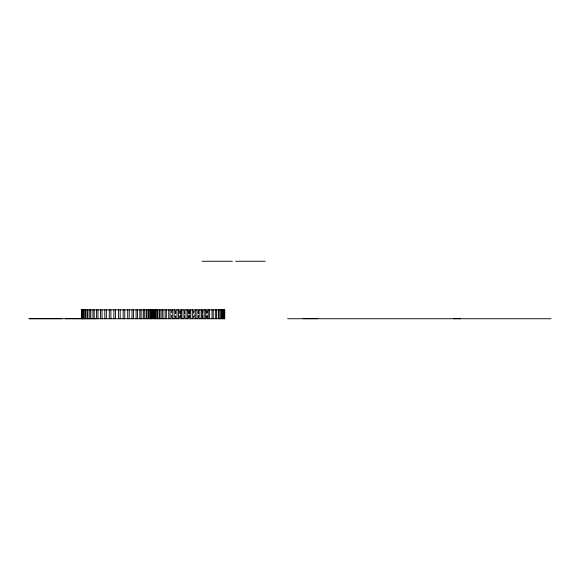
<?xml version="1.0" encoding="UTF-8"?>
<svg xmlns="http://www.w3.org/2000/svg" width="580" height="580" viewBox="0 0 580 580"><rect width="100%" height="100%" fill="white"/><g stroke="black" fill="none" stroke-linecap="round" stroke-linejoin="round"><path stroke-width="0.43" stroke-dasharray="2.9 2.17" d="M207.263 309.836L207.198 318.659M207.104 310.713L207.104 318.659M206.966 310.713L207.009 318.659M206.792 309.836L206.806 318.659M206.639 310.713L206.661 317.775M202.978 309.836L202.978 317.775M202.869 309.836L202.84 318.659M202.775 309.836L202.811 317.775M202.688 309.836L202.71 317.775M202.536 310.713L202.536 318.659M202.376 310.713L202.376 318.659L202.319 310.713M198.585 309.836L198.585 317.775M198.469 310.713L198.469 317.775M198.295 310.713L198.295 317.775M198.222 310.713L198.222 318.659M198.106 310.713L198.106 317.775M197.932 310.713L197.932 317.775M194.191 317.775L194.148 310.713L194.061 318.659M193.814 310.713L193.814 318.659M193.589 310.713L193.589 317.775M189.928 310.713L189.928 317.775M189.849 310.713L189.877 317.775M189.711 310.713L189.667 317.775L189.602 310.713M189.406 310.713L189.413 317.775M189.276 310.713L189.276 317.775M189.174 310.713L189.174 317.775M189.015 310.713L189.015 317.775M188.841 309.836L188.862 317.775M188.768 310.713L188.79 317.775M188.58 310.713L188.681 317.775M184.832 310.713L184.832 317.775M184.752 310.713L184.708 317.775L184.657 310.713M184.447 309.836L184.382 317.775M180.373 309.836L180.373 317.775L180.358 310.713M180.199 310.713L180.199 317.775M180.061 310.713L180.061 317.775M179.93 310.713L179.93 317.775M179.807 310.713L179.807 317.775M175.979 310.713L175.943 318.659M175.812 310.713L175.878 317.775M175.544 310.713L175.544 318.659M175.457 310.713L175.457 317.775M171.644 309.836L171.6 317.775M171.281 309.836L171.223 317.775"/><path stroke-width="0.87" d="M202.065 261.268L232.428 261.268M235.676 261.268L265.154 261.268M152.569 309.836L81.49 309.836L81.49 318.732M29.073 318.659L53.048 318.659M53.614 318.659L61.502 318.659M65.504 318.659L70.514 318.659M71.449 318.659L81.186 318.659M82.2 318.659L96.563 318.659M303.159 318.659L317.717 318.659M453.35 318.659L460.629 318.659M29 318.732L152.569 318.732L152.46 309.836M287.644 318.732L551 318.732M224.612 309.836L224.612 318.732M224.221 309.836L224.221 318.732M223.902 309.836L223.902 318.732M223.119 309.836L223.119 318.732M222.589 309.836L222.589 318.732M221.437 309.836L221.437 318.732M220.712 309.836L220.712 318.732M219.204 309.836L219.204 318.732M218.29 309.836L218.29 318.732M216.463 309.836L216.463 318.732M215.376 309.836L215.376 318.732M213.244 309.836L213.244 318.732M212.012 309.836L212.012 318.732M209.626 309.836L209.626 318.732M208.249 309.836L208.249 318.732M205.646 309.836L205.646 318.732M204.167 309.836L204.167 318.732M201.39 309.836L201.39 318.732M199.832 309.836L199.832 318.732M196.924 309.836L196.924 318.732M195.308 309.836L195.308 318.732M192.328 309.836L192.328 318.732M190.682 309.836L190.682 318.732M187.673 309.836L187.673 318.732M186.035 309.836L186.035 318.732M183.048 309.836L183.048 318.732M181.431 309.836L181.431 318.732M178.531 309.836L178.531 318.732M176.965 309.836L176.965 318.732M174.188 309.836L174.188 318.732M172.709 309.836L172.709 318.732M170.107 309.836L170.107 318.732M168.737 309.836L168.737 318.732M166.351 309.836L166.351 318.732M165.112 309.836L165.112 318.732M162.987 309.836L162.987 318.732M161.9 309.836L161.9 318.732M160.073 309.836L160.073 318.732M159.152 309.836L159.152 318.732M157.651 309.836L157.651 318.732M156.919 309.836L156.919 318.732M155.774 309.836L155.774 318.732M155.244 309.836L155.244 318.732M154.461 309.836L154.461 318.732M154.142 309.836L154.142 318.732M153.751 309.836L153.751 318.732M152.069 309.836L152.069 318.732M151.743 309.836L151.743 318.732M150.967 309.836L150.967 318.732M150.438 309.836L150.438 318.732M149.285 309.836L149.285 318.732M148.56 309.836L148.56 318.732M147.052 309.836L147.052 318.732M146.138 309.836L146.138 318.732M144.304 309.836L144.304 318.732M143.216 309.836L143.216 318.732M141.092 309.836L141.092 318.732M139.852 309.836L139.852 318.732M137.467 309.836L137.467 318.732M136.097 309.836L136.097 318.732M133.494 309.836L133.494 318.732M132.015 309.836L132.015 318.732M129.238 309.836L129.238 318.732M127.68 309.836L127.68 318.732M124.772 309.836L124.772 318.732M123.156 309.836L123.156 318.732M120.176 309.836L120.176 318.732M118.53 309.836L118.53 318.732M115.522 309.836L115.522 318.732M113.876 309.836L113.876 318.732M110.896 309.836L110.896 318.732M109.279 309.836L109.279 318.732M106.379 309.836L106.379 318.732M104.813 309.836L104.813 318.732M102.037 309.836L102.037 318.732M100.557 309.836L100.557 318.732M97.955 309.836L97.955 318.732M96.584 309.836L96.584 318.732M94.199 309.836L94.199 318.732M92.959 309.836L92.959 318.732M90.835 309.836L90.835 318.732M89.748 309.836L89.748 318.732M87.913 309.836L87.913 318.732M87 309.836L87 318.732M85.499 309.836L85.499 318.732M84.767 309.836L84.767 318.732M83.614 309.836L83.614 318.732M83.085 309.836L83.085 318.732M82.309 309.836L82.309 318.732M81.99 309.836L81.99 318.732M81.591 309.836L81.591 318.732M224.721 309.836L153.642 309.836L153.642 318.732L224.721 318.732L224.721 309.836"/></g></svg>
